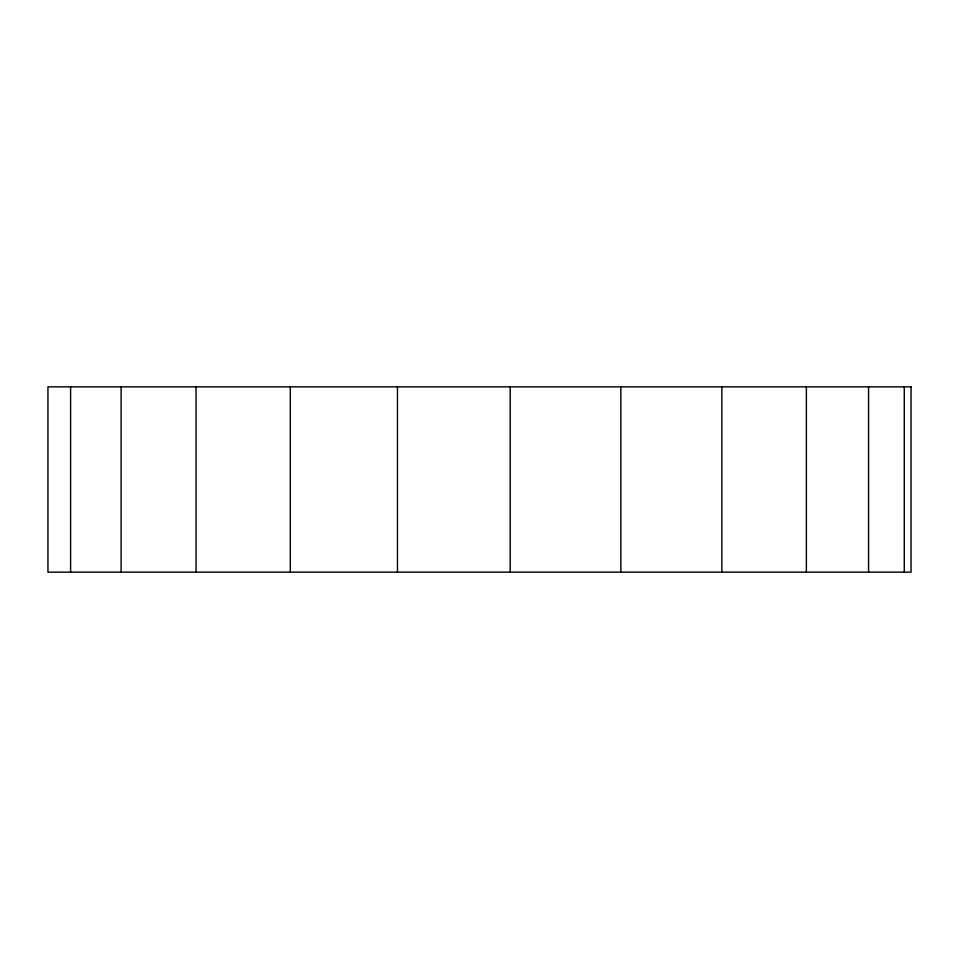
<?xml version="1.0" encoding="UTF-8"?>
<svg xmlns="http://www.w3.org/2000/svg" width="959" height="959" viewBox="0 0 959 959"><rect width="100%" height="100%" fill="white"/><g stroke="black" fill="none" stroke-linecap="round" stroke-linejoin="round"><path stroke-width="1.44" d="M904.289 386.849L904.289 572.151M868.578 386.849L868.578 572.151M806.363 386.849L806.363 572.151M721.863 386.849L721.863 572.151M620.845 386.849L620.845 572.151M510.2 386.849L510.2 572.151M397.458 386.849L397.458 572.151M290.313 386.849L290.313 572.151M196.056 386.849L196.056 572.151M121.11 386.849L121.11 572.151M70.594 386.849L70.594 572.151M911.05 386.849L47.95 386.849L47.95 572.151L911.05 572.151L911.05 386.849"/></g></svg>
